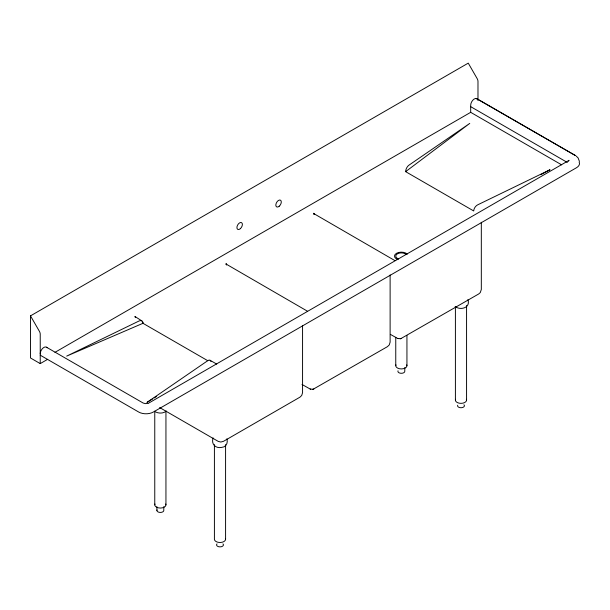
<?xml version="1.0" encoding="UTF-8"?>
<svg xmlns="http://www.w3.org/2000/svg" width="610" height="610" viewBox="0 0 610 610"><rect width="100%" height="100%" fill="white"/><g stroke="black" fill="none" stroke-linecap="round" stroke-linejoin="round"><path stroke-width="0.91" d="M568.268 161.238L569.077 160.323L148.512 403.218M166.263 411.087C163.366 413.58 158.89 413.603 155.58 411.948M405.635 171.654L469.761 123.395L408.952 165.165A5.162 2.707 -64.1 0 0 405.635 171.654L473.726 210.969A5.162 3.225 -55.5 0 1 477.676 204.846L550.022 169.732L540.795 174.719M152.553 398.963L146.941 402.447L207.751 360.678A5.162 2.707 -64.1 0 1 210.961 361.6M154.155 397.964L156.564 396.469M47.649 359.32L40.229 363.606L30.5 357.986L30.5 315.866L468.259 63.127L477.127 78.553A4.171 2.409 60 0 1 477.981 81.443L477.981 100.109M54.946 352.359L470.684 112.331L561.627 164.837M400.831 338.634L478.705 293.967L480.283 292.571L481.32 289.475L481.32 222.269M313.281 389.18L387.472 346.64L389.271 344.902L390.118 342.134L390.118 274.919M148.062 403.393L145.348 403.629L143.159 403.035L46.459 347.204M390.362 334.356L397.735 338.504L400.495 338.71M301.996 384.437L310.185 389.05L312.945 389.264M400.213 338.779L401.372 338.504M312.663 389.325L313.822 389.05M476.166 98.439L575.344 155.504L476.913 98.683L475.289 98.53A5.162 2.981 -60 0 0 470.684 105.255L470.684 112.331M397.735 338.504L398.277 338.634M310.185 389.05L310.719 389.18M216.741 364.094L210.099 360.304M470.684 106.658L567.361 162.474M394.906 260.6L313.517 213.431L314.226 214.064L313.639 213.248L314.135 214.484M307.356 311.146L225.959 263.977L226.676 264.61L226.089 263.794L226.585 265.03M141.825 320.883L134.894 316.453L135.397 317.391L135.26 316.994M207.789 360.716L142.976 323.3A5.162 3.225 -55.5 0 0 139.027 321.005L66.688 356.11L142.976 323.3L142.854 322.278M159.637 407.549L218.189 441.358L220.805 442.044L223.42 441.358L299.922 397.186L301.721 395.455L302.568 392.68L302.568 325.465M40.229 355.18L138.722 412.047A10.317 5.955 0 0 0 153.316 412.047L576.48 167.735A10.317 5.955 0 0 0 579.149 161.986M455.144 306.433C460.138 310.742 470.889 307.875 467.87 299.678M576.168 156.046L578.074 157.883L579.409 161.345M30.5 315.866L39.368 331.283A4.171 2.409 60 0 1 40.229 334.181L40.229 363.606M466.574 305.534L466.574 400.129M455.403 307.425L455.403 400.129M406.939 335.424L406.939 365.695M404.788 367.571L404.788 371.315A3.439 1.982 0 0 1 400.9 373.282A3.439 1.982 0 0 1 398.025 370.804M395.76 337.322L395.76 365.695M226.874 438.811C228.209 442.799 226.119 447.229 221.72 447.397C215.658 448.685 210.923 444.179 213.119 437.896M225.586 444.667L225.586 539.27M214.407 444.667L214.407 539.27A5.589 3.225 0 0 0 220.728 542.465A5.589 3.225 0 0 0 225.395 538.432M165.943 411.186L165.943 504.836M163.793 506.704L163.793 510.448A3.439 1.982 0 0 1 159.904 512.415A3.439 1.982 0 0 1 157.029 509.937M156.915 506.704L156.915 510.448M154.765 411.186L154.765 504.836M222.978 543.891A3.439 1.982 0 0 1 219.996 546.873A3.439 1.982 0 0 1 217.015 543.891M165.752 503.997A5.589 3.225 0 0 1 160.354 508.061A5.589 3.225 0 0 1 154.955 503.997M398.551 258.907A5.589 3.225 0 0 1 397.392 253.836A5.589 3.225 0 0 1 406.184 254.5M406.748 364.864A5.589 3.225 0 0 1 401.349 368.928A5.589 3.225 0 0 1 395.951 364.864M397.911 259.555A6.878 3.973 0 0 1 396.485 253.31A6.878 3.973 0 0 1 407.305 254.126M466.383 399.298A5.589 3.225 0 0 1 460.985 403.355A5.589 3.225 0 0 1 455.586 399.298M463.966 404.758A3.439 1.982 0 0 1 461.434 407.716A3.439 1.982 0 0 1 457.668 405.231M40.229 353.785A5.162 2.981 -60 0 1 42.929 348.15A5.162 2.981 -60 0 1 47.039 347.738M476.913 98.683A5.162 2.981 -60 0 1 477.859 100.025M279.266 206.18A3.866 2.234 -60 0 0 280.493 200.187A3.866 2.234 -60 0 0 275.918 204.251A3.866 2.234 -60 0 0 279.266 206.18M240.355 228.651A3.866 2.234 -60 0 0 241.583 222.658A3.866 2.234 -60 0 0 237.008 226.714A3.866 2.234 -60 0 0 240.355 228.651"/></g></svg>
